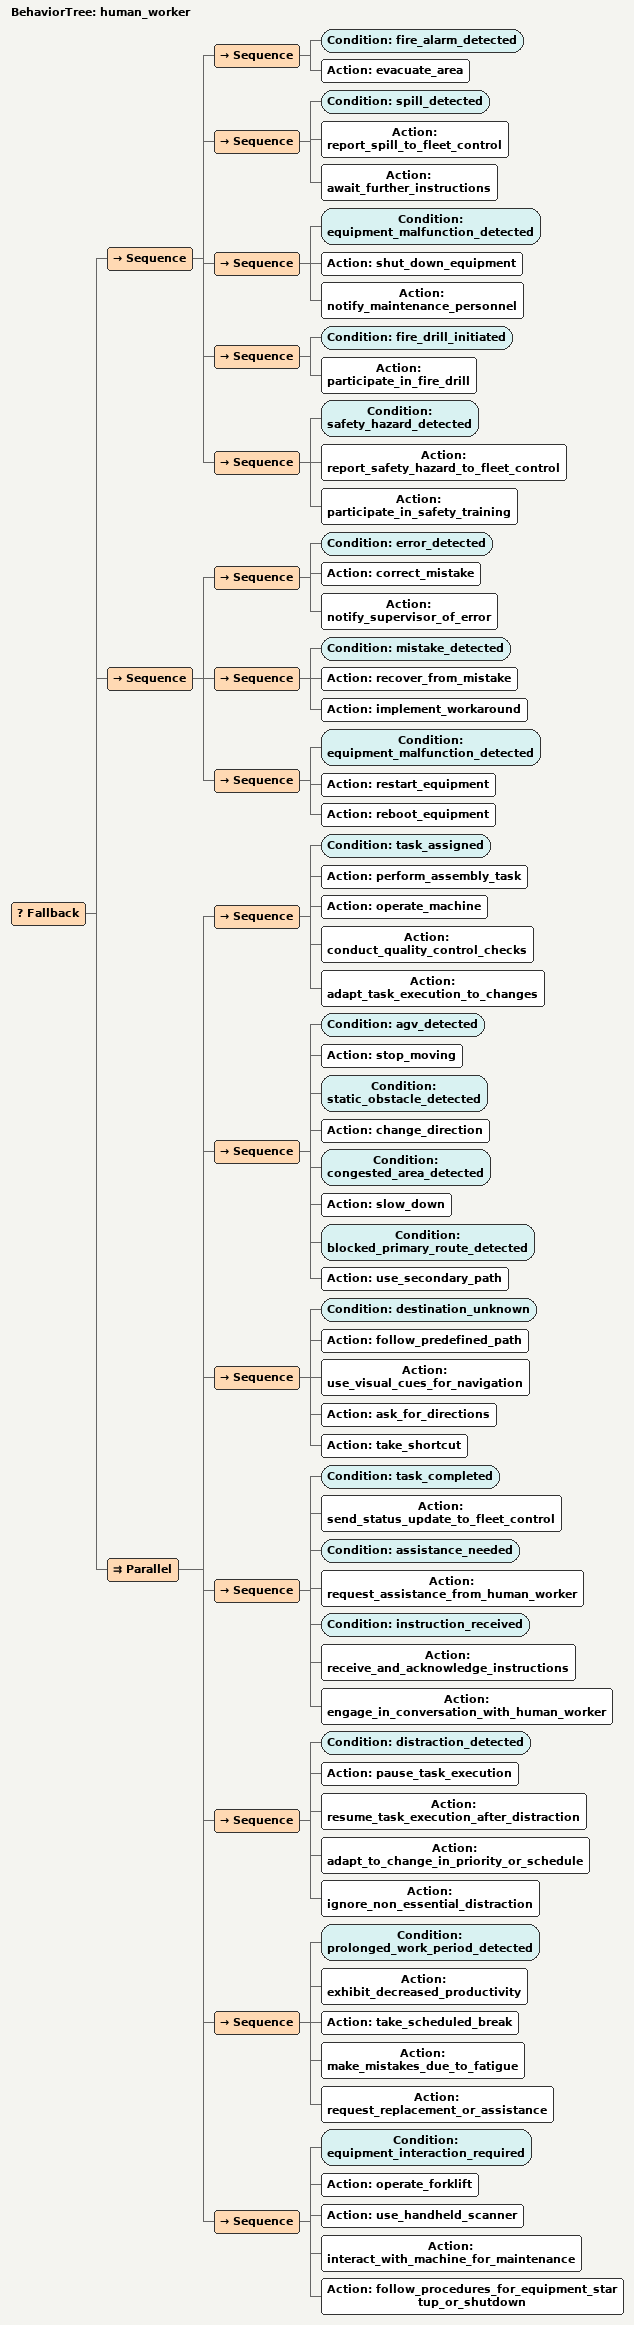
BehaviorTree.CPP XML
<BehaviorTree ID="human_worker">
  <Fallback>
    <!-- Emergency and Safety Responses -->
    <Sequence>
      <Sequence>
        <Condition ID="fire_alarm_detected"/>
        <Action ID="evacuate_area"/>
      </Sequence>
      <Sequence>
        <Condition ID="spill_detected"/>
        <Action ID="report_spill_to_fleet_control"/>
        <Action ID="await_further_instructions"/>
      </Sequence>
      <Sequence>
        <Condition ID="equipment_malfunction_detected"/>
        <Action ID="shut_down_equipment"/>
        <Action ID="notify_maintenance_personnel"/>
      </Sequence>
      <Sequence>
        <Condition ID="fire_drill_initiated"/>
        <Action ID="participate_in_fire_drill"/>
      </Sequence>
      <Sequence>
        <Condition ID="safety_hazard_detected"/>
        <Action ID="report_safety_hazard_to_fleet_control"/>
        <Action ID="participate_in_safety_training"/>
      </Sequence>
    </Sequence>
    <!-- Fault Handling -->
    <Sequence>
      <Sequence>
        <Condition ID="error_detected"/>
        <Action ID="correct_mistake"/>
        <Action ID="notify_supervisor_of_error"/>
      </Sequence>
      <Sequence>
        <Condition ID="mistake_detected"/>
        <Action ID="recover_from_mistake"/>
        <Action ID="implement_workaround"/>
      </Sequence>
      <Sequence>
        <Condition ID="equipment_malfunction_detected"/>
        <Action ID="restart_equipment"/>
        <Action ID="reboot_equipment"/>
      </Sequence>
    </Sequence>
    <!-- Normal Operation -->
    <Parallel>
      <Sequence>
        <Condition ID="task_assigned"/>
        <Action ID="perform_assembly_task"/>
        <Action ID="operate_machine"/>
        <Action ID="conduct_quality_control_checks"/>
        <Action ID="adapt_task_execution_to_changes"/>
      </Sequence>
      <Sequence>
        <Condition ID="agv_detected"/>
        <Action ID="stop_moving"/>
        <Condition ID="static_obstacle_detected"/>
        <Action ID="change_direction"/>
        <Condition ID="congested_area_detected"/>
        <Action ID="slow_down"/>
        <Condition ID="blocked_primary_route_detected"/>
        <Action ID="use_secondary_path"/>
      </Sequence>
      <Sequence>
        <Condition ID="destination_unknown"/>
        <Action ID="follow_predefined_path"/>
        <Action ID="use_visual_cues_for_navigation"/>
        <Action ID="ask_for_directions"/>
        <Action ID="take_shortcut"/>
      </Sequence>
      <Sequence>
        <Condition ID="task_completed"/>
        <Action ID="send_status_update_to_fleet_control"/>
        <Condition ID="assistance_needed"/>
        <Action ID="request_assistance_from_human_worker"/>
        <Condition ID="instruction_received"/>
        <Action ID="receive_and_acknowledge_instructions"/>
        <Action ID="engage_in_conversation_with_human_worker"/>
      </Sequence>
      <Sequence>
        <Condition ID="distraction_detected"/>
        <Action ID="pause_task_execution"/>
        <Action ID="resume_task_execution_after_distraction"/>
        <Action ID="adapt_to_change_in_priority_or_schedule"/>
        <Action ID="ignore_non_essential_distraction"/>
      </Sequence>
      <Sequence>
        <Condition ID="prolonged_work_period_detected"/>
        <Action ID="exhibit_decreased_productivity"/>
        <Action ID="take_scheduled_break"/>
        <Action ID="make_mistakes_due_to_fatigue"/>
        <Action ID="request_replacement_or_assistance"/>
      </Sequence>
      <Sequence>
        <Condition ID="equipment_interaction_required"/>
        <Action ID="operate_forklift"/>
        <Action ID="use_handheld_scanner"/>
        <Action ID="interact_with_machine_for_maintenance"/>
        <Action ID="follow_procedures_for_equipment_startup_or_shutdown"/>
      </Sequence>
    </Parallel>
  </Fallback>
</BehaviorTree>
